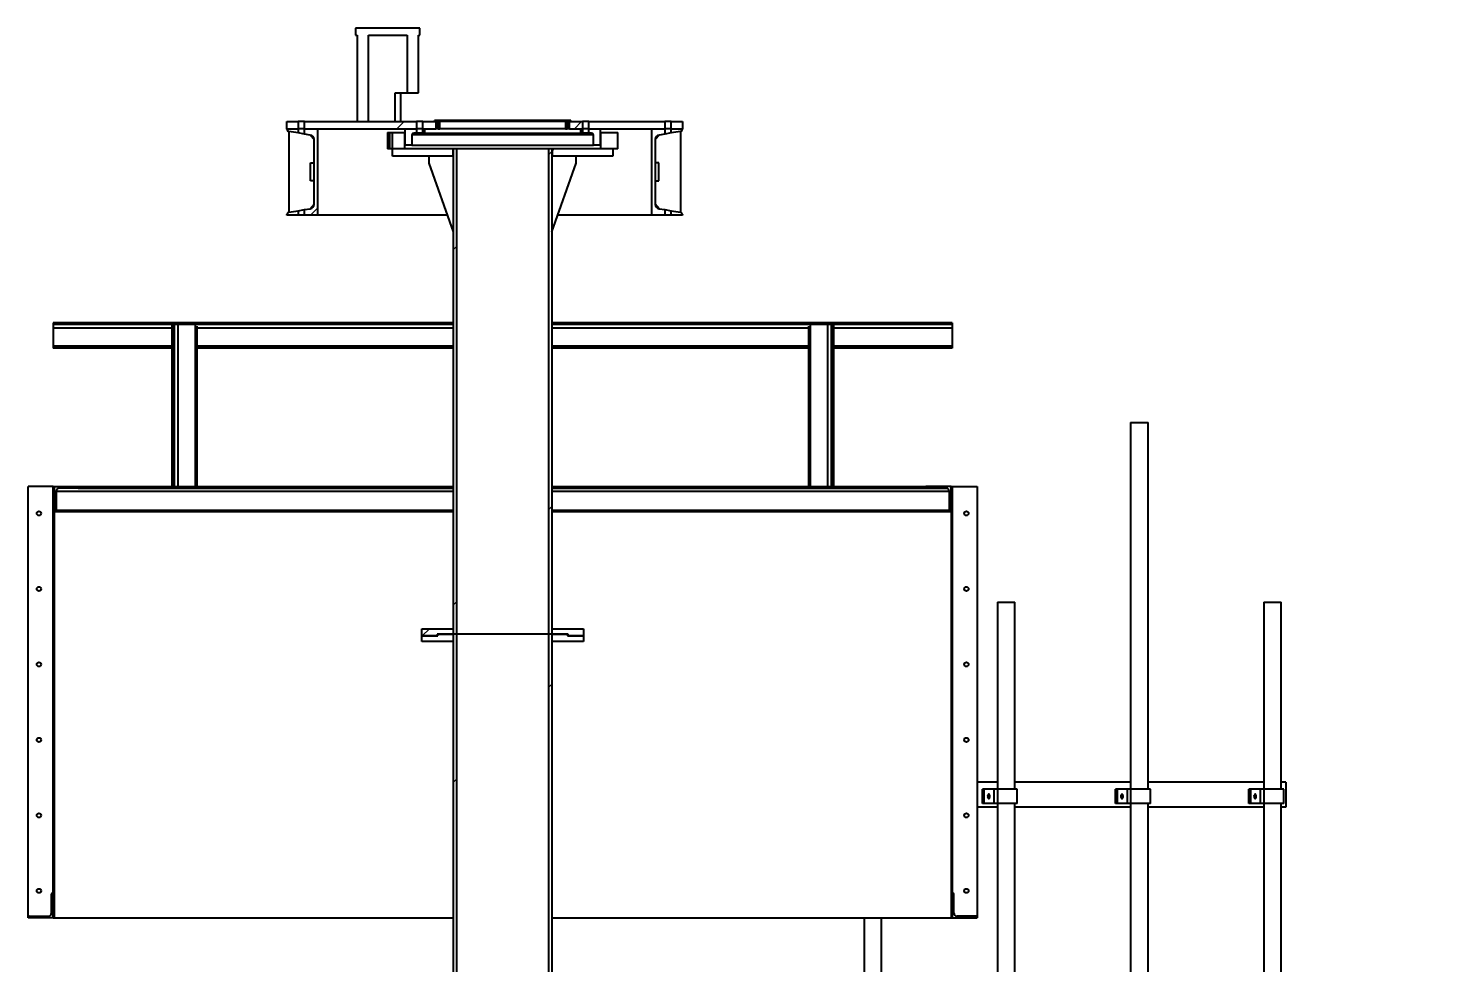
# Model space of a CAD drawing. Header units: millimetres. Extents: x 122 to 2816, y -707 to 556.
# Drawn here: x 806.17 to 841.66, y 317.95 to 341.59 of the extents above; entities that cross this region are included whole.
import ezdxf

# ---------------------------------------------------------------- set-up
doc = ezdxf.new("R2010")
doc.units = ezdxf.units.MM
doc.header["$PDSIZE"] = -1
doc.layers.add('FORMAT', color=7, linetype='Continuous')
doc.styles.add('SLDTEXTSTYLE7', font='TXT', dxfattribs={"width": 0.75})
doc.dimstyles.new('SLDDIMSTYLE3', dxfattribs={"dimtxt": 1.852083, "dimasz": 1.852083, "dimexe": 0, "dimexo": 0.625, "dimgap": 0.463021, "dimtad": 1, "dimdec": 0, "dimlfac": 110, "dimrnd": 1e-09, "dimzin": 12, "dimtxsty": 'SLDTEXTSTYLE7', "dimsah": 1, "dimcen": 2.5, "dimazin": 3, "dimtfac": 1, "dimtdec": 0, "dimtmove": 0, "dimatfit": 3, "dimfrac": 2, "dimtzin": 12})
pattern_1 = [(45, (577.821, 87.9), (-6.7352, 6.7352), []), (45, (582.311, 87.9), (-6.7352, 6.7352), [])]

# ---------------------------------------------------------------- blocks, each defined once
blk = doc.blocks.new('*D1073')
at = {"layer": 'Defpoints', "color": 0}
for p in [(878.623, 336.861), (886.025, 336.861), (823.623, 291.407)]:
    blk.add_point(p, dxfattribs=at)
at = {"layer": 'FORMAT', "color": 0, "lineweight": -2}
for p, q in [((878.686, 336.861), (886.025, 336.861)), ((886.025, 293.259), (886.025, 335.009)), ((823.686, 291.407), (886.025, 291.407))]:
    blk.add_line(p, q, dxfattribs=at)
at = {"layer": 'FORMAT', "color": 0}
for points in [[(885.716, 335.009), (886.333, 335.009), (886.025, 336.861)], [(885.716, 293.259), (886.333, 293.259), (886.025, 291.407)]]:
    blk.add_solid(points, dxfattribs=at)
at = {"layer": 'FORMAT', "color": 0, "insert": (883.709, 314.256), "char_height": 1.8521, "attachment_point": 2, "rotation": 90, "style": 'SLDTEXTSTYLE7'}
blk.add_mtext('\\A1;5000', dxfattribs=at)

msp = doc.modelspace()

# ---------------------------------------------------------------- hatches: boundary and pattern name
at = {"linetype": 'Continuous', "lineweight": 18}
h = msp.add_hatch(dxfattribs=at)
h.set_pattern_fill('ANSI32', style=0)
h.set_pattern_definition(pattern_1)
h.paths.add_polyline_path([(816.075905, 341.588383), (814.451225, 341.588383), (814.451225, 341.406565), (814.489502, 341.406565), (814.489502, 339.224747), (814.773955, 339.224747), (814.773955, 341.406565), (815.753175, 341.406565), (815.753175, 339.952019), (816.037627, 339.952019), (816.037627, 341.406565), (816.075905, 341.406565)], flags=0)
h = msp.add_hatch(dxfattribs=at)
h.set_pattern_fill('ANSI32', style=0)
h.set_pattern_definition(pattern_1)
edge = h.paths.add_edge_path(flags=0)
edge.add_line((812.763517, 338.973718), (812.995959, 338.934975))
edge.add_line((812.995959, 338.934975), (812.995959, 339.042928))
edge.add_line((812.995959, 339.042928), (812.714141, 339.042928))
edge.add_line((812.714141, 339.042928), (812.714141, 339.032005))
edge.add_arc((812.773232, 339.032005), 0.059091, 180, 260.537)
h = msp.add_hatch(dxfattribs=at)
h.set_pattern_fill('ANSI32', style=0)
h.set_pattern_definition(pattern_1)
h.paths.add_polyline_path([(812.714141, 339.224747), (812.714141, 339.042928), (812.995959, 339.042928), (812.995959, 339.224747)], flags=0)
h = msp.add_hatch(dxfattribs=at)
h.set_pattern_fill('ANSI32', style=0)
h.set_pattern_definition(pattern_1)
h.paths.add_polyline_path([(815.986868, 339.042928), (815.986868, 339.224747), (813.159596, 339.224747), (813.159596, 339.042928)], flags=0)
h = msp.add_hatch(dxfattribs=at)
h.set_pattern_fill('ANSI32', style=0)
h.set_pattern_definition(pattern_1)
edge = h.paths.add_edge_path(flags=0)
edge.add_line((813.400505, 338.767432), (813.400505, 337.136607))
edge.add_arc((813.282323, 337.136607), 0.118182, 279.463, 360, ccw=False)
edge.add_line((813.301753, 337.020033), (813.159596, 336.996339))
edge.add_line((813.159596, 336.996339), (813.159596, 336.86111))
edge.add_line((813.159596, 336.86111), (813.486868, 336.86111))
edge.add_line((813.486868, 336.86111), (813.486868, 339.042928))
edge.add_line((813.486868, 339.042928), (813.159596, 339.042928))
edge.add_line((813.159596, 339.042928), (813.159596, 338.9077))
edge.add_line((813.159596, 338.9077), (813.301753, 338.884005))
edge.add_arc((813.282323, 338.767432), 0.118182, 0, 80.537, ccw=False)
h = msp.add_hatch(dxfattribs=at)
h.set_pattern_fill('ANSI32', style=0)
h.set_pattern_definition(pattern_1)
edge = h.paths.add_edge_path(flags=0)
edge.add_line((815.702777, 339.042928), (815.702777, 338.629292))
edge.add_line((815.702777, 338.629292), (815.873232, 338.629292))
edge.add_line((815.873232, 338.629292), (815.873232, 338.888383))
edge.add_arc((815.918686, 338.888383), 0.045455, 90, 180, ccw=False)
edge.add_line((815.918686, 338.933838), (815.986868, 338.933838))
edge.add_line((815.986868, 338.933838), (815.986868, 339.042928))
edge.add_line((815.986868, 339.042928), (815.702777, 339.042928))
h = msp.add_hatch(dxfattribs=at)
h.set_pattern_fill('ANSI32', style=0)
h.set_pattern_definition(pattern_1)
h.paths.add_polyline_path([(816.150505, 339.224747), (816.150505, 339.042928), (816.482323, 339.042928), (816.482323, 339.224747)], flags=0)
h = msp.add_hatch(dxfattribs=at)
h.set_pattern_fill('ANSI32', style=0)
h.set_pattern_definition(pattern_1)
h.paths.add_polyline_path([(816.195959, 338.933838), (816.195959, 339.042928), (816.150505, 339.042928), (816.150505, 338.933838)], flags=0)
h = msp.add_hatch(dxfattribs=at)
h.set_pattern_fill('ANSI32', style=0)
h.set_pattern_definition(pattern_1)
h.paths.add_polyline_path([(816.441414, 339.252019), (816.441414, 339.224747), (816.477777, 339.224747), (816.477777, 339.252019)], flags=0)
h = msp.add_hatch(dxfattribs=at)
h.set_pattern_fill('ANSI32', style=0)
h.set_pattern_definition(pattern_1)
h.paths.add_polyline_path([(816.536868, 339.042928), (816.577777, 339.042928), (816.577777, 339.224747), (816.536868, 339.224747)], flags=0)
h = msp.add_hatch(dxfattribs=at)
h.set_pattern_fill('ANSI32', style=0)
h.set_pattern_definition(pattern_1)
h.paths.add_polyline_path([(819.795959, 339.224747), (819.795959, 339.252019), (816.541414, 339.252019), (816.541414, 339.224747)], flags=0)
h = msp.add_hatch(dxfattribs=at)
h.set_pattern_fill('ANSI32', style=0)
h.set_pattern_definition(pattern_1)
h.paths.add_polyline_path([(819.800505, 339.224747), (819.759596, 339.224747), (819.759596, 339.042928), (819.800505, 339.042928)], flags=0)
h = msp.add_hatch(dxfattribs=at)
h.set_pattern_fill('ANSI32', style=0)
h.set_pattern_definition(pattern_1)
h.paths.add_polyline_path([(820.186868, 339.042928), (820.186868, 339.224747), (819.85505, 339.224747), (819.85505, 339.042928)], flags=0)
h = msp.add_hatch(dxfattribs=at)
h.set_pattern_fill('ANSI32', style=0)
h.set_pattern_definition(pattern_1)
h.paths.add_polyline_path([(819.895959, 339.224747), (819.895959, 339.252019), (819.859596, 339.252019), (819.859596, 339.224747)], flags=0)
h = msp.add_hatch(dxfattribs=at)
h.set_pattern_fill('ANSI32', style=0)
h.set_pattern_definition(pattern_1)
h.paths.add_polyline_path([(820.141414, 339.042928), (820.141414, 338.933838), (820.186868, 338.933838), (820.186868, 339.042928)], flags=0)
h = msp.add_hatch(dxfattribs=at)
h.set_pattern_fill('ANSI32', style=0)
h.set_pattern_definition(pattern_1)
h.paths.add_polyline_path([(820.350505, 339.224747), (820.350505, 339.042928), (822.268686, 339.042928), (822.268686, 339.224747)], flags=0)
h = msp.add_hatch(dxfattribs=at)
h.set_pattern_fill('ANSI32', style=0)
h.set_pattern_definition(pattern_1)
edge = h.paths.add_edge_path(flags=0)
edge.add_line((820.634596, 338.629292), (820.634596, 339.042928))
edge.add_line((820.634596, 339.042928), (820.350505, 339.042928))
edge.add_line((820.350505, 339.042928), (820.350505, 338.933838))
edge.add_line((820.350505, 338.933838), (820.418686, 338.933838))
edge.add_arc((820.418686, 338.888383), 0.045455, 0, 90, ccw=False)
edge.add_line((820.464141, 338.888383), (820.464141, 338.629292))
edge.add_line((820.464141, 338.629292), (820.634596, 338.629292))
h = msp.add_hatch(dxfattribs=at)
h.set_pattern_fill('ANSI32', style=0)
h.set_pattern_definition(pattern_1)
edge = h.paths.add_edge_path(flags=0)
edge.add_line((822.027777, 337.136607), (822.027777, 338.767432))
edge.add_arc((822.145959, 338.767432), 0.118182, 99.463, 180, ccw=False)
edge.add_line((822.126529, 338.884005), (822.268686, 338.9077))
edge.add_line((822.268686, 338.9077), (822.268686, 339.042928))
edge.add_line((822.268686, 339.042928), (821.941414, 339.042928))
edge.add_line((821.941414, 339.042928), (821.941414, 336.86111))
edge.add_line((821.941414, 336.86111), (822.268686, 336.86111))
edge.add_line((822.268686, 336.86111), (822.268686, 336.996339))
edge.add_line((822.268686, 336.996339), (822.126529, 337.020033))
edge.add_arc((822.145959, 337.136607), 0.118182, 180, 260.537, ccw=False)
h = msp.add_hatch(dxfattribs=at)
h.set_pattern_fill('ANSI32', style=0)
h.set_pattern_definition(pattern_1)
h.paths.add_polyline_path([(822.714141, 339.042928), (822.714141, 339.224747), (822.432323, 339.224747), (822.432323, 339.042928)], flags=0)
h = msp.add_hatch(dxfattribs=at)
h.set_pattern_fill('ANSI32', style=0)
h.set_pattern_definition(pattern_1)
edge = h.paths.add_edge_path(flags=0)
edge.add_line((822.432323, 338.934975), (822.664765, 338.973718))
edge.add_arc((822.65505, 339.032005), 0.059091, 279.463, 360)
edge.add_line((822.714141, 339.032005), (822.714141, 339.042928))
edge.add_line((822.714141, 339.042928), (822.432323, 339.042928))
edge.add_line((822.432323, 339.042928), (822.432323, 338.934975))
h = msp.add_hatch(dxfattribs=at)
h.set_pattern_fill('ANSI32', style=0)
h.set_pattern_definition(pattern_1)
h.paths.add_polyline_path([(815.689141, 338.947474), (815.378676, 338.947474), (815.378676, 338.533838), (815.689141, 338.533838)], flags=0)
h = msp.add_hatch(dxfattribs=at)
h.set_pattern_fill('ANSI32', style=0)
h.set_pattern_definition(pattern_1)
h.paths.add_polyline_path([(820.648232, 338.947474), (820.648232, 338.533838), (821.081414, 338.533838), (821.081414, 338.947474)], flags=0)
h = msp.add_hatch(dxfattribs=at)
h.set_pattern_fill('ANSI32', style=0)
h.set_pattern_definition(pattern_1)
h.paths.add_polyline_path([(816.918686, 338.352019), (816.918686, 338.533838), (815.382323, 338.533838), (815.382323, 338.352019)], flags=0)
h = msp.add_hatch(dxfattribs=at)
h.set_pattern_fill('ANSI32', style=0)
h.set_pattern_definition(pattern_1)
h.paths.add_polyline_path([(816.927777, 338.533838), (816.927777, 326.26111), (817.01205, 326.26111), (817.01205, 338.533838)], flags=0)
h = msp.add_hatch(dxfattribs=at)
h.set_pattern_fill('ANSI32', style=0)
h.set_pattern_definition(pattern_1)
h.paths.add_polyline_path([(819.409596, 326.26111), (819.409596, 338.533838), (819.325323, 338.533838), (819.325323, 326.26111)], flags=0)
h = msp.add_hatch(dxfattribs=at)
h.set_pattern_fill('ANSI32', style=0)
h.set_pattern_definition(pattern_1)
h.paths.add_polyline_path([(820.95505, 338.352019), (820.95505, 338.533838), (819.418686, 338.533838), (819.418686, 338.352019)], flags=0)
h = msp.add_hatch(dxfattribs=at)
h.set_pattern_fill('ANSI32', style=0)
h.set_pattern_definition(pattern_1)
edge = h.paths.add_edge_path(flags=0)
edge.add_line((812.714141, 336.86111), (812.995959, 336.86111))
edge.add_line((812.995959, 336.86111), (812.995959, 336.969064))
edge.add_line((812.995959, 336.969064), (812.763517, 336.930321))
edge.add_arc((812.773232, 336.872034), 0.059091, 99.463, 180)
edge.add_line((812.714141, 336.872034), (812.714141, 336.86111))
h = msp.add_hatch(dxfattribs=at)
h.set_pattern_fill('ANSI32', style=0)
h.set_pattern_definition(pattern_1)
edge = h.paths.add_edge_path(flags=0)
edge.add_line((822.432323, 336.86111), (822.714141, 336.86111))
edge.add_line((822.714141, 336.86111), (822.714141, 336.872034))
edge.add_arc((822.65505, 336.872034), 0.059091, 0, 80.537)
edge.add_line((822.664765, 336.930321), (822.432323, 336.969064))
edge.add_line((822.432323, 336.969064), (822.432323, 336.86111))
h = msp.add_hatch(dxfattribs=at)
h.set_pattern_fill('ANSI32', style=0)
h.set_pattern_definition(pattern_1)
h.paths.add_polyline_path([(816.514141, 326.26111), (816.918686, 326.26111), (816.918686, 326.397474), (816.123232, 326.397474), (816.123232, 326.215656), (816.514141, 326.215656)], flags=0)
h = msp.add_hatch(dxfattribs=at)
h.set_pattern_fill('ANSI32', style=0)
h.set_pattern_definition(pattern_1)
h.paths.add_polyline_path([(816.918686, 326.26111), (816.532323, 326.26111), (816.532323, 326.215656), (816.123232, 326.215656), (816.123232, 326.079292), (816.918686, 326.079292)], flags=0)
h = msp.add_hatch(dxfattribs=at)
h.set_pattern_fill('ANSI32', style=0)
h.set_pattern_definition(pattern_1)
h.paths.add_polyline_path([(816.927777, 326.26111), (816.927777, 298.988383), (817.01205, 298.988383), (817.01205, 326.26111)], flags=0)
h = msp.add_hatch(dxfattribs=at)
h.set_pattern_fill('ANSI32', style=0)
h.set_pattern_definition(pattern_1)
h.paths.add_polyline_path([(819.409596, 298.988383), (819.409596, 326.26111), (819.325323, 326.26111), (819.325323, 298.988383)], flags=0)
h = msp.add_hatch(dxfattribs=at)
h.set_pattern_fill('ANSI32', style=0)
h.set_pattern_definition(pattern_1)
h.paths.add_polyline_path([(819.418686, 326.26111), (819.823232, 326.26111), (819.823232, 326.215656), (820.214141, 326.215656), (820.214141, 326.397474), (819.418686, 326.397474)], flags=0)
h = msp.add_hatch(dxfattribs=at)
h.set_pattern_fill('ANSI32', style=0)
h.set_pattern_definition(pattern_1)
h.paths.add_polyline_path([(819.80505, 326.26111), (819.418686, 326.26111), (819.418686, 326.079292), (820.214141, 326.079292), (820.214141, 326.215656), (819.80505, 326.215656)], flags=0)

# ---------------------------------------------------------------- linework, layer by layer
at = {"color": 7, "linetype": 'Continuous', "lineweight": 25}
for p, q in [((814.451225, 341.588383), (814.451225, 341.406565)), ((816.075905, 341.588383), (814.451225, 341.588383)), ((816.075905, 341.406565), (816.075905, 341.588383)), ((814.451225, 341.406565), (814.489502, 341.406565)), ((814.489502, 341.406565), (814.489502, 339.224747)), ((814.773955, 341.406565), (815.753175, 341.406565)), ((814.773955, 339.224747), (814.773955, 341.406565)), ((815.753175, 341.406565), (815.753175, 339.952019)), ((816.037627, 341.406565), (816.075905, 341.406565)), ((816.037627, 339.952019), (816.037627, 341.406565)), ((815.452251, 339.952019), (815.753175, 339.952019)), ((815.452251, 339.224747), (815.452251, 339.952019)), ((815.581883, 339.952019), (815.581883, 339.224747)), ((815.753175, 339.952019), (816.037627, 339.952019)), ((812.714141, 339.042928), (812.714141, 339.224747)), ((812.714141, 339.224747), (812.995959, 339.224747)), ((812.714141, 339.032005), (812.714141, 339.042928)), ((812.714141, 339.042928), (812.995959, 339.042928)), ((812.995959, 339.224747), (812.995959, 339.042928)), ((813.159596, 339.224747), (812.995959, 339.224747)), ((812.995959, 339.042928), (812.995959, 338.934975)), ((813.159596, 339.042928), (812.995959, 339.042928)), ((813.159596, 339.042928), (813.159596, 339.224747)), ((813.159596, 339.224747), (815.986868, 339.224747)), ((813.159596, 338.9077), (813.159596, 339.042928)), ((813.159596, 339.042928), (813.486868, 339.042928)), ((813.159596, 339.042928), (815.986868, 339.042928)), ((813.486868, 339.042928), (813.486868, 336.86111)), ((814.489502, 339.224747), (814.773955, 339.224747)), ((815.702777, 338.629292), (815.702777, 339.042928)), ((815.702777, 339.042928), (815.986868, 339.042928)), ((815.986868, 339.224747), (815.986868, 339.042928)), ((816.150505, 339.224747), (815.986868, 339.224747)), ((815.986868, 339.042928), (815.986868, 338.933838)), ((816.150505, 339.042928), (815.986868, 339.042928)), ((816.150505, 339.224747), (816.482323, 339.224747)), ((816.150505, 339.042928), (816.150505, 339.224747)), ((816.150505, 338.933838), (816.150505, 339.042928)), ((816.150505, 339.042928), (816.195959, 339.042928)), ((816.150505, 339.042928), (816.482323, 339.042928)), ((816.195959, 339.042928), (816.195959, 338.933838)), ((816.477777, 339.252019), (816.441414, 339.252019)), ((816.441414, 339.224747), (816.441414, 339.252019)), ((816.477777, 339.224747), (816.441414, 339.224747)), ((816.477777, 339.252019), (816.477777, 339.224747)), ((816.541414, 339.252019), (816.477777, 339.252019)), ((816.482323, 339.224747), (816.482323, 339.042928)), ((816.536868, 339.224747), (816.482323, 339.224747)), ((816.536868, 339.042928), (816.482323, 339.042928)), ((816.536868, 339.042928), (816.536868, 339.224747)), ((816.536868, 339.224747), (816.577777, 339.224747)), ((816.536868, 339.042928), (816.577777, 339.042928)), ((816.541414, 339.224747), (816.541414, 339.252019)), ((819.795959, 339.252019), (816.541414, 339.252019)), ((819.795959, 339.224747), (816.541414, 339.224747)), ((816.577777, 339.042928), (816.577777, 339.224747)), ((819.759596, 339.042928), (816.577777, 339.042928)), ((819.759596, 339.224747), (819.759596, 339.042928)), ((819.759596, 339.224747), (819.800505, 339.224747)), ((819.759596, 339.042928), (819.800505, 339.042928)), ((819.795959, 339.252019), (819.795959, 339.224747)), ((819.859596, 339.252019), (819.795959, 339.252019)), ((819.800505, 339.224747), (819.800505, 339.042928)), ((819.85505, 339.224747), (819.800505, 339.224747)), ((819.85505, 339.042928), (819.800505, 339.042928)), ((819.85505, 339.042928), (819.85505, 339.224747)), ((819.85505, 339.224747), (820.186868, 339.224747)), ((819.85505, 339.042928), (820.186868, 339.042928)), ((819.859596, 339.224747), (819.859596, 339.252019)), ((819.895959, 339.252019), (819.859596, 339.252019)), ((819.895959, 339.224747), (819.859596, 339.224747)), ((819.895959, 339.252019), (819.895959, 339.224747)), ((820.141414, 338.933838), (820.141414, 339.042928)), ((820.141414, 339.042928), (820.186868, 339.042928)), ((820.186868, 339.224747), (820.186868, 339.042928)), ((820.350505, 339.224747), (820.186868, 339.224747)), ((820.186868, 339.042928), (820.186868, 338.933838)), ((820.350505, 339.042928), (820.186868, 339.042928)), ((820.350505, 339.042928), (820.350505, 339.224747)), ((820.350505, 339.224747), (822.268686, 339.224747)), ((820.350505, 338.933838), (820.350505, 339.042928)), ((820.350505, 339.042928), (820.634596, 339.042928)), ((820.350505, 339.042928), (822.268686, 339.042928)), ((820.634596, 339.042928), (820.634596, 338.629292)), ((821.941414, 336.86111), (821.941414, 339.042928)), ((821.941414, 339.042928), (822.268686, 339.042928)), ((822.268686, 339.224747), (822.268686, 339.042928)), ((822.432323, 339.224747), (822.268686, 339.224747)), ((822.268686, 339.042928), (822.268686, 338.9077)), ((822.432323, 339.042928), (822.268686, 339.042928)), ((822.432323, 339.042928), (822.432323, 339.224747)), ((822.432323, 339.224747), (822.714141, 339.224747)), ((822.432323, 338.934975), (822.432323, 339.042928)), ((822.432323, 339.042928), (822.714141, 339.042928)), ((822.714141, 339.224747), (822.714141, 339.042928)), ((822.714141, 339.042928), (822.714141, 339.032005)), ((812.995959, 338.934975), (812.763517, 338.973718)), ((812.763517, 338.973718), (812.763517, 336.930321)), ((813.159596, 338.9077), (812.995959, 338.934975)), ((813.301753, 338.884005), (813.159596, 338.9077)), ((813.301753, 338.884005), (813.400505, 338.767432)), ((813.400505, 337.136607), (813.400505, 338.767432)), ((815.256543, 338.947474), (815.256543, 338.533838)), ((815.256543, 338.947474), (815.263872, 338.947474)), ((815.263872, 338.533838), (815.263872, 338.947474)), ((815.263872, 338.947474), (815.303964, 338.947474)), ((815.303964, 338.533838), (815.303964, 338.947474)), ((815.303964, 338.947474), (815.317431, 338.947474)), ((815.317431, 338.533838), (815.317431, 338.947474)), ((815.317431, 338.947474), (815.378676, 338.947474)), ((815.378676, 338.947474), (815.378676, 338.533838)), ((815.378676, 338.947474), (815.689141, 338.947474)), ((815.689141, 338.947474), (815.689141, 338.533838)), ((815.689141, 338.947474), (815.702777, 338.947474)), ((815.873232, 338.888383), (815.873232, 338.629292)), ((820.464141, 338.888383), (815.873232, 338.888383)), ((815.986868, 338.933838), (815.918686, 338.933838)), ((816.150505, 338.933838), (815.986868, 338.933838)), ((816.195959, 338.933838), (816.150505, 338.933838)), ((816.195959, 338.933838), (820.141414, 338.933838)), ((820.186868, 338.933838), (820.141414, 338.933838)), ((820.350505, 338.933838), (820.186868, 338.933838)), ((820.418686, 338.933838), (820.350505, 338.933838)), ((820.464141, 338.629292), (820.464141, 338.888383)), ((820.634596, 338.947474), (820.648232, 338.947474)), ((820.648232, 338.533838), (820.648232, 338.947474)), ((820.648232, 338.947474), (821.081414, 338.947474)), ((821.081414, 338.533838), (821.081414, 338.947474)), ((822.126529, 338.884005), (822.027777, 338.767432)), ((822.027777, 338.767432), (822.027777, 337.136607)), ((822.268686, 338.9077), (822.126529, 338.884005)), ((822.432323, 338.934975), (822.268686, 338.9077)), ((822.664765, 338.973718), (822.432323, 338.934975)), ((822.664765, 338.973718), (822.664765, 336.930321)), ((815.263872, 338.533838), (815.256543, 338.533838)), ((815.303964, 338.533838), (815.263872, 338.533838)), ((815.317431, 338.533838), (815.303964, 338.533838)), ((815.378676, 338.533838), (815.317431, 338.533838)), ((815.689141, 338.533838), (815.378676, 338.533838)), ((815.382323, 338.352019), (815.382323, 338.533838)), ((816.918686, 338.533838), (815.382323, 338.533838)), ((816.918686, 338.352019), (815.382323, 338.352019)), ((815.873232, 338.629292), (815.702777, 338.629292)), ((815.873232, 338.629292), (820.464141, 338.629292)), ((816.311589, 338.170201), (816.311589, 338.352019)), ((816.918686, 338.352019), (816.918686, 338.533838)), ((816.927777, 338.533838), (816.918686, 338.533838)), ((816.927777, 338.352019), (816.918686, 338.352019)), ((816.927777, 326.26111), (816.927777, 338.533838)), ((817.01205, 338.533838), (816.927777, 338.533838)), ((817.01205, 326.26111), (817.01205, 338.533838)), ((819.325323, 338.533838), (817.01205, 338.533838)), ((819.325323, 338.533838), (819.325323, 326.26111)), ((819.409596, 338.533838), (819.325323, 338.533838)), ((819.418686, 338.533838), (819.409596, 338.533838)), ((819.409596, 338.533838), (819.409596, 326.26111)), ((819.418686, 338.352019), (819.409596, 338.352019)), ((819.418686, 338.533838), (819.418686, 338.352019)), ((820.95505, 338.533838), (819.418686, 338.533838)), ((820.95505, 338.352019), (819.418686, 338.352019)), ((820.025784, 338.170201), (820.025784, 338.352019)), ((820.634596, 338.629292), (820.464141, 338.629292)), ((821.081414, 338.533838), (820.648232, 338.533838)), ((820.95505, 338.533838), (820.95505, 338.352019)), ((813.309596, 338.179292), (813.400505, 338.179292)), ((813.309596, 337.724747), (813.309596, 338.179292)), ((816.927777, 336.436305), (816.311589, 338.170201)), ((819.409596, 336.436305), (820.025784, 338.170201)), ((822.118686, 338.179292), (822.027777, 338.179292)), ((822.118686, 337.724747), (822.118686, 338.179292)), ((813.400505, 337.724747), (813.309596, 337.724747)), ((822.027777, 337.724747), (822.118686, 337.724747)), ((812.714141, 336.86111), (812.714141, 336.872034)), ((812.995959, 336.86111), (812.714141, 336.86111)), ((812.763517, 336.930321), (812.995959, 336.969064)), ((812.995959, 336.969064), (813.159596, 336.996339)), ((812.995959, 336.969064), (812.995959, 336.86111)), ((813.159596, 336.86111), (812.995959, 336.86111)), ((813.159596, 336.996339), (813.301753, 337.020033)), ((813.159596, 336.86111), (813.159596, 336.996339)), ((813.486868, 336.86111), (813.159596, 336.86111)), ((813.301753, 337.020033), (813.400505, 337.136607)), ((816.776811, 336.86111), (813.486868, 336.86111)), ((821.941414, 336.86111), (819.560562, 336.86111)), ((822.268686, 336.86111), (821.941414, 336.86111)), ((822.126529, 337.020033), (822.027777, 337.136607)), ((822.126529, 337.020033), (822.268686, 336.996339)), ((822.268686, 336.996339), (822.268686, 336.86111)), ((822.268686, 336.996339), (822.432323, 336.969064)), ((822.432323, 336.86111), (822.268686, 336.86111)), ((822.432323, 336.86111), (822.432323, 336.969064)), ((822.432323, 336.969064), (822.664765, 336.930321)), ((822.714141, 336.86111), (822.432323, 336.86111)), ((822.714141, 336.872034), (822.714141, 336.86111)), ((816.927777, 334.133838), (806.80505, 334.133838)), ((806.80505, 334.133838), (806.80505, 334.088383)), ((809.801779, 334.088383), (806.80505, 334.088383)), ((806.80505, 334.088383), (806.80505, 333.997474)), ((809.801779, 334.088383), (809.801779, 329.997474)), ((809.801779, 334.088383), (809.819961, 334.088383)), ((809.819961, 334.088383), (809.865416, 334.088383)), ((809.865416, 334.088383), (809.865416, 329.997474)), ((816.927777, 334.088383), (809.865416, 334.088383)), ((810.438143, 334.052019), (810.438143, 329.997474)), ((829.532323, 334.133838), (819.409596, 334.133838)), ((826.471957, 334.088383), (819.409596, 334.088383)), ((825.89923, 334.052019), (825.89923, 329.997474)), ((826.471957, 334.088383), (826.471957, 329.997474)), ((826.471957, 334.088383), (826.517412, 334.088383)), ((826.517412, 334.088383), (826.535593, 334.088383)), ((826.535593, 334.088383), (826.535593, 329.997474)), ((829.532323, 334.088383), (826.535593, 334.088383)), ((829.532323, 334.133838), (829.532323, 334.088383)), ((829.532323, 334.088383), (829.532323, 333.997474)), ((806.80505, 333.997474), (806.80505, 333.542928)), ((829.532323, 333.997474), (829.532323, 333.542928)), ((806.80505, 333.542928), (806.80505, 333.497474)), ((809.801779, 333.497474), (806.80505, 333.497474)), ((816.927777, 333.497474), (810.438143, 333.497474)), ((825.89923, 333.497474), (819.409596, 333.497474)), ((829.532323, 333.497474), (826.535593, 333.497474)), ((829.532323, 333.542928), (829.532323, 333.497474)), ((834.04684, 331.613332), (834.04684, 322.340604)), ((834.04684, 331.613332), (834.468523, 331.613332)), ((834.468523, 331.613332), (834.485931, 331.613332)), ((834.485931, 322.340604), (834.485931, 331.613332)), ((806.168686, 319.088383), (806.168686, 329.997474)), ((806.80505, 329.997474), (806.168686, 329.997474)), ((806.80505, 319.088383), (806.80505, 329.997474)), ((806.80505, 329.997474), (806.832323, 329.997474)), ((806.832323, 329.997474), (806.832323, 319.088383)), ((806.832323, 329.36111), (806.832323, 329.997474)), ((806.832323, 329.997474), (807.468686, 329.997474)), ((806.877777, 329.879292), (806.877777, 329.397474)), ((807.432323, 329.952019), (806.950505, 329.952019)), ((807.432323, 329.952019), (816.927777, 329.952019)), ((807.468686, 329.997474), (807.468686, 329.988383)), ((807.468686, 329.997474), (816.927777, 329.997474)), ((819.409596, 329.997474), (828.868686, 329.997474)), ((819.409596, 329.952019), (828.90505, 329.952019)), ((828.868686, 329.997474), (828.868686, 329.988383)), ((829.50505, 329.997474), (828.868686, 329.997474)), ((828.90505, 329.952019), (829.386868, 329.952019)), ((829.459596, 329.879292), (829.459596, 329.397474)), ((829.50505, 329.997474), (829.50505, 319.088383)), ((829.50505, 329.997474), (829.532323, 329.997474)), ((829.50505, 329.36111), (829.50505, 329.997474)), ((829.532323, 329.997474), (830.168686, 329.997474)), ((829.532323, 329.997474), (829.532323, 319.088383)), ((830.168686, 329.997474), (830.168686, 319.088383)), ((806.841414, 329.36111), (806.832323, 329.36111)), ((806.841414, 329.36111), (816.927777, 329.36111)), ((819.409596, 329.36111), (829.495959, 329.36111)), ((829.495959, 329.36111), (829.50505, 329.36111)), ((830.678658, 327.067877), (830.678658, 322.340604)), ((830.678658, 327.067877), (831.117749, 327.067877)), ((831.117749, 322.340604), (831.117749, 327.067877)), ((837.415022, 327.067877), (837.415022, 322.340604)), ((837.415022, 327.067877), (837.628113, 327.067877)), ((837.628113, 327.067877), (837.854113, 327.067877)), ((837.854113, 322.340604), (837.854113, 327.067877)), ((816.123232, 326.215656), (816.123232, 326.397474)), ((816.123232, 326.397474), (816.918686, 326.397474)), ((816.123232, 326.079292), (816.123232, 326.215656)), ((816.123232, 326.215656), (816.532323, 326.215656)), ((816.514141, 326.215656), (816.123232, 326.215656)), ((816.514141, 326.26111), (816.514141, 326.215656)), ((816.918686, 326.26111), (816.514141, 326.26111)), ((816.532323, 326.215656), (816.532323, 326.26111)), ((816.532323, 326.26111), (816.918686, 326.26111)), ((816.918686, 326.397474), (816.918686, 326.26111)), ((816.927777, 326.397474), (816.918686, 326.397474)), ((816.918686, 326.26111), (816.918686, 326.079292)), ((816.918686, 326.26111), (816.927777, 326.26111)), ((817.01205, 326.26111), (816.927777, 326.26111)), ((816.927777, 298.988383), (816.927777, 326.26111)), ((819.325323, 326.26111), (817.01205, 326.26111)), ((817.01205, 298.988383), (817.01205, 326.26111)), ((819.409596, 326.26111), (819.325323, 326.26111)), ((819.325323, 326.26111), (819.325323, 298.988383)), ((819.418686, 326.397474), (819.409596, 326.397474)), ((819.409596, 326.26111), (819.418686, 326.26111)), ((819.409596, 326.26111), (819.409596, 298.988383)), ((819.418686, 326.26111), (819.418686, 326.397474)), ((819.418686, 326.397474), (820.214141, 326.397474)), ((819.418686, 326.079292), (819.418686, 326.26111)), ((819.418686, 326.26111), (819.80505, 326.26111)), ((819.823232, 326.26111), (819.418686, 326.26111)), ((819.80505, 326.26111), (819.80505, 326.215656)), ((819.80505, 326.215656), (820.214141, 326.215656)), ((819.823232, 326.215656), (819.823232, 326.26111)), ((820.214141, 326.215656), (819.823232, 326.215656)), ((820.214141, 326.397474), (820.214141, 326.215656)), ((820.214141, 326.215656), (820.214141, 326.079292)), ((816.918686, 326.079292), (816.123232, 326.079292)), ((816.918686, 326.079292), (816.927777, 326.079292)), ((819.409596, 326.079292), (819.418686, 326.079292)), ((820.214141, 326.079292), (819.418686, 326.079292)), ((830.678658, 322.522422), (830.168686, 322.522422)), ((830.300162, 321.976968), (830.300162, 322.340604)), ((830.347399, 322.340604), (830.300162, 322.340604)), ((830.347399, 321.976968), (830.347399, 322.340604)), ((830.597399, 322.340604), (830.347399, 322.340604)), ((830.597399, 321.976968), (830.597399, 322.340604)), ((830.685756, 322.340604), (830.597399, 322.340604)), ((830.685756, 321.976968), (830.685756, 322.340604)), ((831.180022, 322.340604), (830.685756, 322.340604)), ((834.04684, 322.522422), (831.117749, 322.522422)), ((831.180022, 321.976968), (831.180022, 322.340604)), ((833.668344, 321.976968), (833.668344, 322.340604)), ((833.715581, 322.340604), (833.668344, 322.340604)), ((833.715581, 321.976968), (833.715581, 322.340604)), ((833.965581, 322.340604), (833.715581, 322.340604)), ((833.965581, 321.976968), (833.965581, 322.340604)), ((834.053938, 322.340604), (833.965581, 322.340604)), ((834.053938, 321.976968), (834.053938, 322.340604)), ((834.548204, 322.340604), (834.053938, 322.340604)), ((837.415022, 322.522422), (834.485931, 322.522422)), ((834.548204, 321.976968), (834.548204, 322.340604)), ((837.036525, 321.976968), (837.036525, 322.340604)), ((837.083763, 322.340604), (837.036525, 322.340604)), ((837.083763, 321.976968), (837.083763, 322.340604)), ((837.333763, 322.340604), (837.083763, 322.340604)), ((837.333763, 321.976968), (837.333763, 322.340604)), ((837.42212, 322.340604), (837.333763, 322.340604)), ((837.42212, 321.976968), (837.42212, 322.340604)), ((837.916385, 322.340604), (837.42212, 322.340604)), ((837.968344, 322.522422), (837.854113, 322.522422)), ((837.916385, 321.976968), (837.916385, 322.340604)), ((837.968344, 322.522422), (837.968344, 321.886059)), ((830.347399, 321.976968), (830.300162, 321.976968)), ((830.597399, 321.976968), (830.347399, 321.976968)), ((830.685756, 321.976968), (830.597399, 321.976968)), ((830.678658, 321.976968), (830.678658, 309.687359)), ((831.180022, 321.976968), (830.685756, 321.976968)), ((831.117749, 309.687359), (831.117749, 321.976968)), ((833.715581, 321.976968), (833.668344, 321.976968)), ((833.965581, 321.976968), (833.715581, 321.976968)), ((834.053938, 321.976968), (833.965581, 321.976968)), ((834.04684, 321.976968), (834.04684, 308.644274)), ((834.548204, 321.976968), (834.053938, 321.976968)), ((834.485931, 308.644274), (834.485931, 321.976968)), ((837.083763, 321.976968), (837.036525, 321.976968)), ((837.333763, 321.976968), (837.083763, 321.976968)), ((837.42212, 321.976968), (837.333763, 321.976968)), ((837.415022, 321.976968), (837.415022, 307.601189)), ((837.916385, 321.976968), (837.42212, 321.976968)), ((837.854113, 307.601189), (837.854113, 321.976968)), ((830.678658, 321.886059), (830.168686, 321.886059)), ((834.04684, 321.886059), (831.117749, 321.886059)), ((837.415022, 321.886059), (834.485931, 321.886059)), ((837.968344, 321.886059), (837.854113, 321.886059)), ((806.759596, 319.206565), (806.759596, 319.688383)), ((806.795959, 319.724747), (806.80505, 319.724747)), ((806.80505, 319.724747), (806.80505, 319.088383)), ((829.532323, 319.724747), (829.532323, 319.088383)), ((829.541414, 319.724747), (829.532323, 319.724747)), ((829.577777, 319.206565), (829.577777, 319.688383)), ((806.20505, 319.133838), (806.686868, 319.133838)), ((830.132323, 319.133838), (829.650505, 319.133838)), ((806.168686, 319.088383), (806.168686, 319.097474)), ((806.80505, 319.088383), (806.168686, 319.088383)), ((806.80505, 319.088383), (806.832323, 319.088383)), ((806.832323, 319.088383), (816.927777, 319.088383)), ((819.409596, 319.088383), (829.50505, 319.088383)), ((827.310476, 319.088383), (827.310476, 310.730444)), ((827.749567, 310.730444), (827.749567, 319.088383)), ((829.50505, 319.088383), (829.532323, 319.088383)), ((829.532323, 319.088383), (830.168686, 319.088383)), ((830.168686, 319.088383), (830.168686, 319.097474))]:
    msp.add_line(p, q, dxfattribs=at)
at = {"color": 8, "linetype": 'Continuous', "lineweight": 25}
for p, q in [((809.819961, 334.088383), (809.819961, 329.997474)), ((809.956325, 334.084196), (809.956325, 329.997474)), ((810.392689, 334.084196), (810.392689, 329.997474)), ((825.944684, 334.084196), (825.944684, 329.997474)), ((826.381048, 334.084196), (826.381048, 329.997474)), ((826.517412, 334.088383), (826.517412, 329.997474)), ((809.801779, 333.997474), (806.80505, 333.997474)), ((816.927777, 333.997474), (810.438143, 333.997474)), ((825.89923, 333.997474), (819.409596, 333.997474)), ((829.532323, 333.997474), (826.535593, 333.997474)), ((809.801779, 333.542928), (806.80505, 333.542928)), ((816.927777, 333.542928), (810.438143, 333.542928)), ((825.89923, 333.542928), (819.409596, 333.542928)), ((829.532323, 333.542928), (826.535593, 333.542928)), ((806.877777, 329.879292), (816.927777, 329.879292)), ((807.468686, 329.988383), (816.927777, 329.988383)), ((819.409596, 329.988383), (828.868686, 329.988383)), ((819.409596, 329.879292), (829.459596, 329.879292)), ((806.877777, 329.397474), (816.927777, 329.397474)), ((819.409596, 329.397474), (829.459596, 329.397474))]:
    msp.add_line(p, q, dxfattribs=at)
at = {"color": 7, "linetype": 'Continuous', "lineweight": 25, "flags": 128}
for points in [[(830.461036, 322.213332), (830.454253, 322.211618), (830.447897, 322.206585), (830.442366, 322.198548), (830.438009, 322.188013), (830.435098, 322.175642), (830.433817, 322.162211), (830.434246, 322.148565), (830.436359, 322.135562), (830.440022, 322.124017), (830.445005, 322.114658), (830.450996, 322.108071), (830.457618, 322.104671), (830.464454, 322.104671), (830.471076, 322.108071), (830.477066, 322.114658), (830.48205, 322.124017), (830.485713, 322.135562), (830.487826, 322.148565), (830.488255, 322.162211), (830.486974, 322.175642), (830.484063, 322.188013), (830.479705, 322.198548), (830.474175, 322.206585), (830.467818, 322.211618), (830.461036, 322.213332)], [(833.829218, 322.213332), (833.822435, 322.211618), (833.816079, 322.206585), (833.810548, 322.198548), (833.806191, 322.188013), (833.80328, 322.175642), (833.801999, 322.162211), (833.802428, 322.148565), (833.804541, 322.135562), (833.808204, 322.124017), (833.813187, 322.114658), (833.819178, 322.108071), (833.825799, 322.104671), (833.832636, 322.104671), (833.839257, 322.108071), (833.845248, 322.114658), (833.850232, 322.124017), (833.853895, 322.135562), (833.856007, 322.148565), (833.856437, 322.162211), (833.855156, 322.175642), (833.852245, 322.188013), (833.847887, 322.198548), (833.842356, 322.206585), (833.836, 322.211618), (833.829218, 322.213332)], [(837.197399, 322.213332), (837.190617, 322.211618), (837.184261, 322.206585), (837.17873, 322.198548), (837.174372, 322.188013), (837.171462, 322.175642), (837.170181, 322.162211), (837.17061, 322.148565), (837.172722, 322.135562), (837.176385, 322.124017), (837.181369, 322.114658), (837.18736, 322.108071), (837.193981, 322.104671), (837.200818, 322.104671), (837.207439, 322.108071), (837.21343, 322.114658), (837.218413, 322.124017), (837.222077, 322.135562), (837.224189, 322.148565), (837.224618, 322.162211), (837.223337, 322.175642), (837.220427, 322.188013), (837.216069, 322.198548), (837.210538, 322.206585), (837.204182, 322.211618), (837.197399, 322.213332)]]:
    msp.add_lwpolyline(points, dxfattribs=at)
at = {"color": 7, "linetype": 'Continuous', "lineweight": 25}
for centre in [(806.441414, 329.315656), (829.895959, 329.315656), (806.441414, 327.406565), (829.895959, 327.406565), (806.441414, 325.497474), (829.895959, 325.497474), (806.441414, 323.588383), (829.895959, 323.588383), (806.441414, 321.679292), (829.895959, 321.679292), (806.441414, 319.770201), (829.895959, 319.770201)]:
    msp.add_circle(centre, 0.054545, dxfattribs=at)
for centre, radius, start, end in [((812.773232, 339.032005), 0.059091, 180, 260.537), ((822.65505, 339.032005), 0.059091, 279.463, 0), ((813.282323, 338.767432), 0.118182, 0, 80.537), ((815.918686, 338.888383), 0.045455, 90, 180), ((820.418686, 338.888383), 0.045455, 0, 90), ((822.145959, 338.767432), 0.118182, 99.463, 180), ((812.773232, 336.872034), 0.059091, 99.463, 180), ((813.282323, 337.136607), 0.118182, 279.463, 0), ((822.145959, 337.136607), 0.118182, 180, 260.537), ((822.65505, 336.872034), 0.059091, 0, 80.537), ((806.950505, 329.879292), 0.072727, 90, 180), ((807.432323, 329.988383), 0.036364, 270, 0), ((828.90505, 329.988383), 0.036364, 180, 270), ((829.386868, 329.879292), 0.072727, 0, 90), ((806.841414, 329.397474), 0.036364, 270, 0), ((829.495959, 329.397474), 0.036364, 180, 270), ((830.339483, 322.158786), 0.10166, 344.4384383, 15.5615616), ((830.339453, 322.158786), 0.10169, 344.4430638, 15.5569362), ((833.707665, 322.158786), 0.10166, 344.4384354, 15.5615644), ((833.707635, 322.158786), 0.10169, 344.4430638, 15.5569362), ((837.075847, 322.158786), 0.10166, 344.4384412, 15.5615588), ((837.075816, 322.158786), 0.10169, 344.4430638, 15.5569362), ((806.795959, 319.688383), 0.036364, 90, 180), ((829.541414, 319.688383), 0.036364, 0, 90), ((806.20505, 319.097474), 0.036364, 90, 180), ((806.686868, 319.206565), 0.072727, 270, 0), ((829.650505, 319.206565), 0.072727, 180, 270), ((830.132323, 319.097474), 0.036364, 0, 90)]:
    msp.add_arc(centre, radius, start, end, dxfattribs=at)

# ---------------------------------------------------------------- dimensions: what is measured, and where the dimension line sits
at = {"layer": 'FORMAT'}
dim = msp.add_linear_dim(base=(886.024558, 336.86111), p1=(823.623232, 291.406565), p2=(878.623232, 336.86111), angle=90, dimstyle='SLDDIMSTYLE3', dxfattribs=at)
dim.commit()
dim.dimension.update_dxf_attribs({"geometry": '*D1073', "text_midpoint": (886.024558, 314.256428), "dimtype": 160})

doc.saveas('drawing.dxf')
